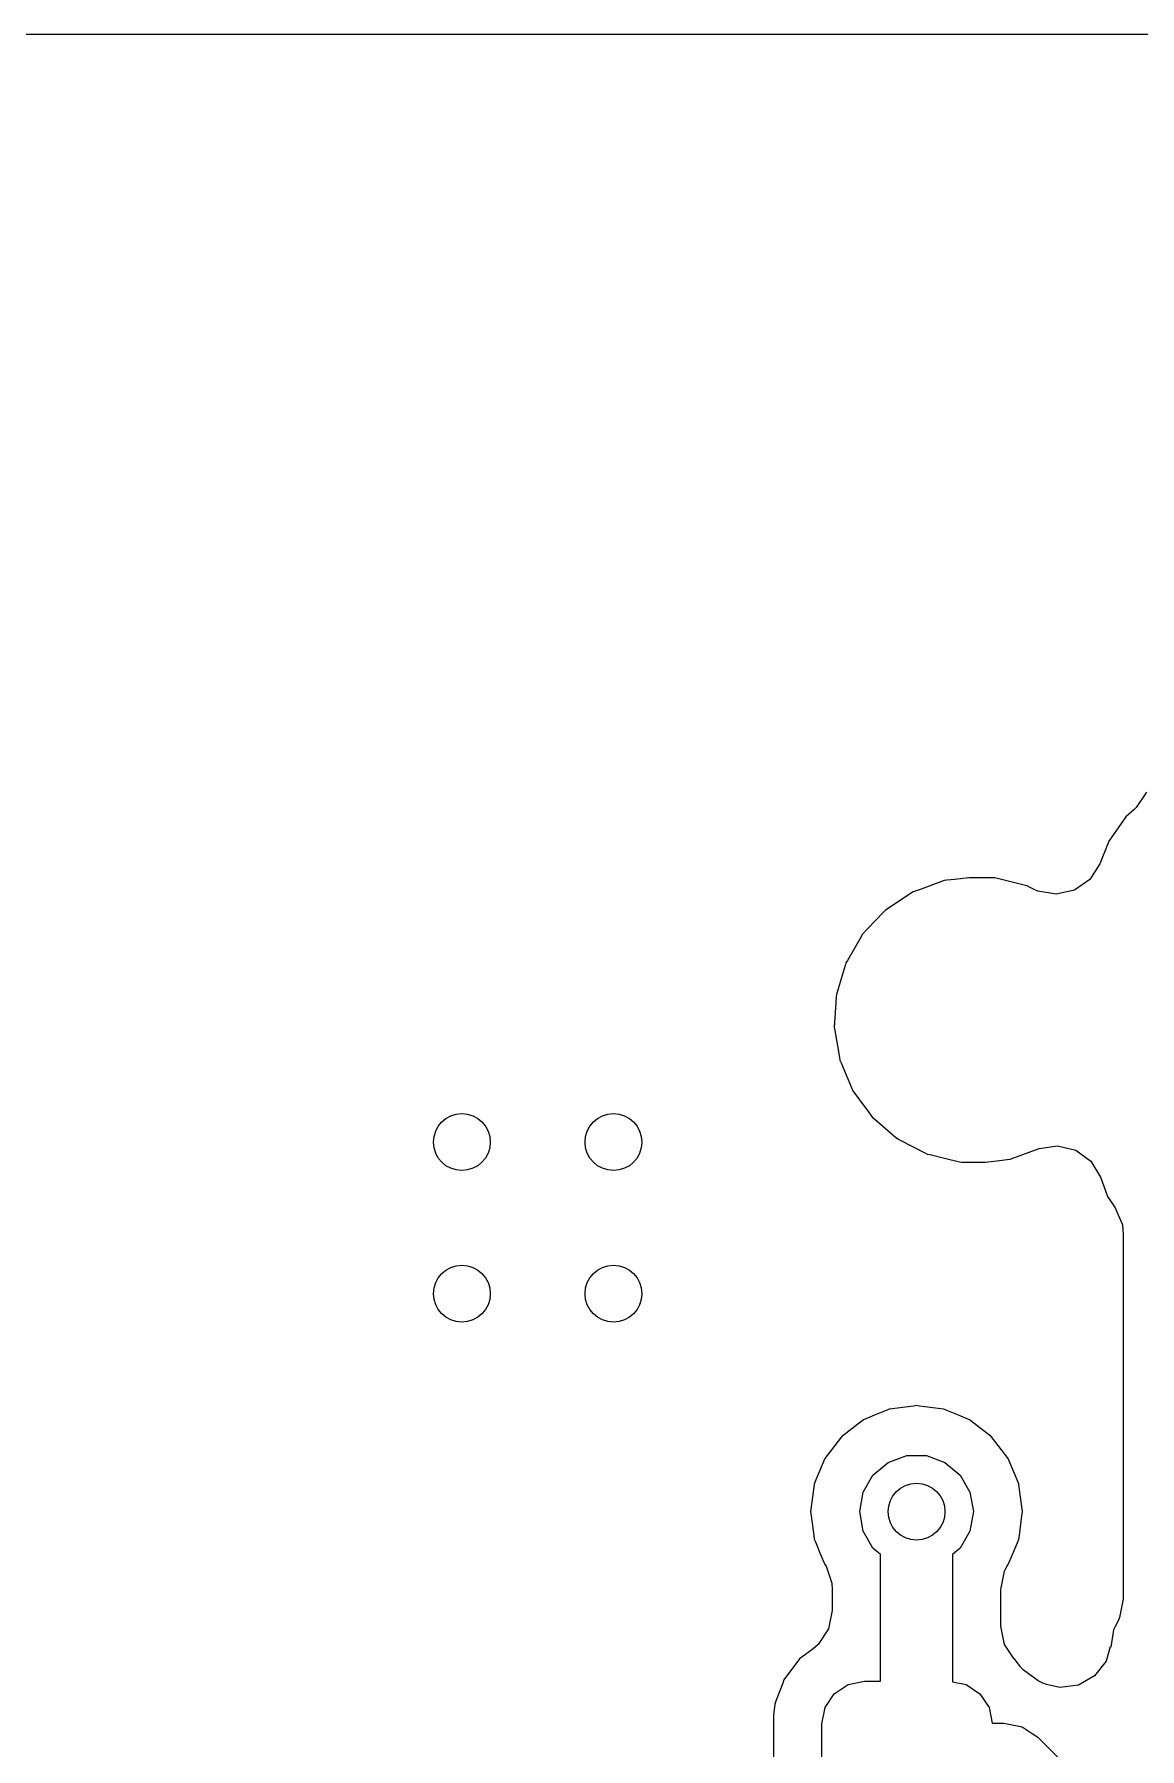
# Model space of a CAD drawing. Extents: x 0.99 to 4.24, y -7.27 to -4.02.
# Drawn here: x 2.9348 to 3.1645, y -4.5 to -4.1439 of the extents above; entities that cross this region are included whole.
import ezdxf

# ---------------------------------------------------------------- set-up
doc = ezdxf.new("R2010")
doc.units = 0
doc.header["$MEASUREMENT"] = 0
doc.layers.add('BLACK', color=7, linetype='CONTINUOUS')

msp = doc.modelspace()

# ---------------------------------------------------------------- linework, layer by layer
at = {"layer": 'BLACK', "linetype": 'CONTINUOUS'}
for p, q in [((2.80617, -4.14388), (3.8563, -4.14388)), ((3.16593, -4.30129), (3.16377, -4.30452)), ((3.16328, -4.30498), (3.16161, -4.30643)), ((3.16377, -4.30452), (3.16328, -4.30498)), ((3.16161, -4.30643), (3.15806, -4.31149)), ((3.15784, -4.31205), (3.15622, -4.3162)), ((3.15806, -4.31149), (3.15784, -4.31205)), ((3.15784, -4.31205), (3.15784, -4.31205)), ((3.15622, -4.3162), (3.15413, -4.31948)), ((3.12333, -4.3199), (3.11904, -4.32145)), ((3.12387, -4.3197), (3.12333, -4.3199)), ((3.12333, -4.3199), (3.12333, -4.3199)), ((3.12444, -4.31963), (3.12387, -4.3197)), ((3.12608, -4.31944), (3.12444, -4.31963)), ((3.12444, -4.31963), (3.12444, -4.31963)), ((3.12898, -4.3191), (3.12608, -4.31944)), ((3.13395, -4.3191), (3.12898, -4.3191)), ((3.13438, -4.31913), (3.13395, -4.3191)), ((3.13579, -4.31948), (3.13438, -4.31913)), ((3.14051, -4.32063), (3.13579, -4.31948)), ((3.15413, -4.31948), (3.15095, -4.3217)), ((3.1174, -4.32205), (3.11164, -4.32582)), ((3.11904, -4.32145), (3.1174, -4.32205)), ((3.14107, -4.32077), (3.14051, -4.32063)), ((3.14051, -4.32063), (3.14051, -4.32063)), ((3.14159, -4.32103), (3.14107, -4.32077)), ((3.14241, -4.32145), (3.14159, -4.32103)), ((3.14159, -4.32103), (3.14159, -4.32103)), ((3.14332, -4.32186), (3.14241, -4.32145)), ((3.14715, -4.32254), (3.14332, -4.32186)), ((3.15095, -4.3217), (3.14715, -4.32254)), ((3.11124, -4.32624), (3.10795, -4.32972)), ((3.11164, -4.32582), (3.11124, -4.32624)), ((3.1069, -4.33082), (3.1064, -4.3317)), ((3.10795, -4.32972), (3.1069, -4.33082)), ((3.1064, -4.3317), (3.10374, -4.33627)), ((3.10328, -4.33733), (3.10181, -4.34219)), ((3.10345, -4.33678), (3.10328, -4.33733)), ((3.10328, -4.33733), (3.10328, -4.33733)), ((3.10374, -4.33627), (3.10345, -4.33678)), ((3.10141, -4.34394), (3.10122, -4.34714)), ((3.10145, -4.34337), (3.10141, -4.34394)), ((3.10141, -4.34394), (3.10141, -4.34394)), ((3.10181, -4.34219), (3.10145, -4.34337)), ((3.10122, -4.34714), (3.10102, -4.35024)), ((3.10102, -4.35024), (3.10112, -4.35081)), ((3.10112, -4.35081), (3.10112, -4.35081)), ((3.10112, -4.35081), (3.10209, -4.35645)), ((3.10209, -4.35645), (3.10209, -4.35645)), ((3.10209, -4.35645), (3.10219, -4.35702)), ((3.10219, -4.35702), (3.10242, -4.35756)), ((3.10242, -4.35756), (3.10242, -4.35756)), ((3.10242, -4.35756), (3.10278, -4.35841)), ((3.10278, -4.35841), (3.10489, -4.36336)), ((3.10489, -4.36336), (3.10629, -4.36527)), ((3.10629, -4.36527), (3.10826, -4.36794)), ((3.10826, -4.36794), (3.10897, -4.36891)), ((3.10897, -4.36891), (3.10941, -4.36928)), ((3.10941, -4.36928), (3.10941, -4.36928)), ((3.10941, -4.36928), (3.11377, -4.37299)), ((3.11377, -4.37299), (3.11377, -4.37299)), ((3.11377, -4.37299), (3.11421, -4.37336)), ((3.11421, -4.37336), (3.11473, -4.37363)), ((3.11473, -4.37363), (3.11983, -4.37623)), ((3.11983, -4.37623), (3.11983, -4.37623)), ((3.11983, -4.37623), (3.12035, -4.3765)), ((3.12035, -4.3765), (3.12091, -4.37663)), ((3.12091, -4.37663), (3.12091, -4.37663)), ((3.12091, -4.37663), (3.1239, -4.37736)), ((3.13809, -4.37736), (3.1436, -4.37537)), ((3.1436, -4.37537), (3.14744, -4.37478)), ((3.14744, -4.37478), (3.15121, -4.37571)), ((3.15121, -4.37571), (3.15435, -4.37801)), ((3.1239, -4.37736), (3.12703, -4.37813)), ((3.12703, -4.37813), (3.12747, -4.37816)), ((3.12747, -4.37816), (3.13243, -4.37816)), ((3.13243, -4.37816), (3.13534, -4.37782)), ((3.13534, -4.37782), (3.13697, -4.37763)), ((3.13697, -4.37763), (3.13755, -4.37756)), ((3.13697, -4.37763), (3.13697, -4.37763)), ((3.13755, -4.37756), (3.13809, -4.37736)), ((3.13809, -4.37736), (3.13809, -4.37736)), ((3.15435, -4.37801), (3.15635, -4.38131)), ((3.15635, -4.38131), (3.15669, -4.38224)), ((3.15669, -4.38224), (3.15781, -4.3853)), ((3.15781, -4.3853), (3.15939, -4.38765)), ((3.15939, -4.38765), (3.16089, -4.39123)), ((3.16089, -4.39123), (3.16108, -4.3932)), ((3.16108, -4.3932), (3.16108, -4.46895)), ((3.11181, -4.42977), (3.10937, -4.43078)), ((3.11241, -4.42952), (3.11181, -4.42977)), ((3.11181, -4.42977), (3.11181, -4.42977)), ((3.11306, -4.42943), (3.11241, -4.42952)), ((3.11746, -4.42885), (3.11306, -4.42943)), ((3.11306, -4.42943), (3.11306, -4.42943)), ((3.11811, -4.42877), (3.11746, -4.42885)), ((3.11876, -4.42885), (3.11811, -4.42877)), ((3.12316, -4.42943), (3.11876, -4.42885)), ((3.12381, -4.42952), (3.12316, -4.42943)), ((3.12316, -4.42943), (3.12316, -4.42943)), ((3.12441, -4.42977), (3.12381, -4.42952)), ((3.12685, -4.43078), (3.12441, -4.42977)), ((3.12441, -4.42977), (3.12441, -4.42977)), ((3.1071, -4.43172), (3.10254, -4.43522)), ((3.10937, -4.43078), (3.1071, -4.43172)), ((3.12912, -4.43172), (3.12685, -4.43078)), ((3.13368, -4.43522), (3.12912, -4.43172)), ((3.10254, -4.43522), (3.09904, -4.43978)), ((3.13718, -4.43978), (3.13368, -4.43522)), ((3.09852, -4.44104), (3.09721, -4.44421)), ((3.09904, -4.43978), (3.09852, -4.44104)), ((3.10906, -4.4432), (3.1122, -4.44056)), ((3.1122, -4.44056), (3.11606, -4.43916)), ((3.11606, -4.43916), (3.12016, -4.43916)), ((3.12016, -4.43916), (3.12402, -4.44056)), ((3.12402, -4.44056), (3.12716, -4.4432)), ((3.1377, -4.44104), (3.13718, -4.43978)), ((3.13901, -4.44421), (3.1377, -4.44104)), ((3.09721, -4.44421), (3.09684, -4.44509)), ((3.10701, -4.44675), (3.10906, -4.4432)), ((3.12716, -4.4432), (3.12921, -4.44675)), ((3.13938, -4.44509), (3.13901, -4.44421)), ((3.09676, -4.44574), (3.09636, -4.44874)), ((3.09684, -4.44509), (3.09676, -4.44574)), ((3.09676, -4.44574), (3.09676, -4.44574)), ((3.1063, -4.45079), (3.10701, -4.44675)), ((3.12921, -4.44675), (3.12992, -4.45079)), ((3.13946, -4.44574), (3.13938, -4.44509)), ((3.13986, -4.44874), (3.13946, -4.44574)), ((3.13946, -4.44574), (3.13946, -4.44574)), ((3.09636, -4.44874), (3.09609, -4.45079)), ((3.09609, -4.45079), (3.09621, -4.45166)), ((3.09621, -4.45166), (3.09674, -4.45573)), ((3.10701, -4.45483), (3.1063, -4.45079)), ((3.12992, -4.45079), (3.12921, -4.45483)), ((3.13948, -4.45573), (3.14001, -4.45166)), ((3.14013, -4.45079), (3.13986, -4.44874)), ((3.14001, -4.45166), (3.14013, -4.45079)), ((3.10906, -4.45838), (3.10701, -4.45483)), ((3.12921, -4.45483), (3.12716, -4.45838)), ((3.09674, -4.45573), (3.09684, -4.45649)), ((3.09684, -4.45649), (3.09709, -4.45709)), ((3.09709, -4.45709), (3.09709, -4.45709)), ((3.09709, -4.45709), (3.09817, -4.45968)), ((3.11061, -4.45968), (3.10906, -4.45838)), ((3.12716, -4.45838), (3.12561, -4.45968)), ((3.13806, -4.45968), (3.13913, -4.45709)), ((3.13913, -4.45709), (3.13938, -4.45649)), ((3.13913, -4.45709), (3.13913, -4.45709)), ((3.13938, -4.45649), (3.13948, -4.45573)), ((3.09817, -4.45968), (3.09904, -4.4618)), ((3.09904, -4.4618), (3.0993, -4.46214)), ((3.0993, -4.46214), (3.10051, -4.46568)), ((3.11061, -4.48603), (3.11061, -4.45968)), ((3.12561, -4.45968), (3.12561, -4.48615)), ((3.13639, -4.46317), (3.13686, -4.46222)), ((3.13686, -4.46222), (3.13718, -4.4618)), ((3.13718, -4.4618), (3.13806, -4.45968)), ((3.10051, -4.46568), (3.10059, -4.46698)), ((3.13563, -4.46698), (3.13639, -4.46317)), ((3.10059, -4.46698), (3.10059, -4.47133)), ((3.13563, -4.47457), (3.13563, -4.46698)), ((3.16108, -4.46895), (3.16032, -4.47277)), ((3.10059, -4.47133), (3.09983, -4.47514)), ((3.16032, -4.47277), (3.16, -4.47348)), ((3.09983, -4.47514), (3.09767, -4.47837)), ((3.13639, -4.47838), (3.13563, -4.47457)), ((3.15905, -4.47533), (3.15848, -4.47892)), ((3.15941, -4.47462), (3.15905, -4.47533)), ((3.16, -4.47348), (3.15941, -4.47462)), ((3.09502, -4.48049), (3.0938, -4.4814)), ((3.0966, -4.4793), (3.09502, -4.48049)), ((3.09767, -4.47837), (3.0966, -4.4793)), ((3.13834, -4.48129), (3.13639, -4.47838)), ((3.15836, -4.4789), (3.15753, -4.48188)), ((3.15848, -4.47892), (3.15836, -4.4789)), ((3.0938, -4.4814), (3.09055, -4.48573)), ((3.13849, -4.4814), (3.13834, -4.48129)), ((3.13963, -4.48293), (3.13849, -4.4814)), ((3.14024, -4.48366), (3.13963, -4.48293)), ((3.14336, -4.48597), (3.14024, -4.48366)), ((3.15753, -4.48188), (3.15513, -4.48493)), ((3.09031, -4.4864), (3.08897, -4.48997)), ((3.09055, -4.48573), (3.09031, -4.4864)), ((3.09031, -4.4864), (3.09031, -4.4864)), ((3.10102, -4.48863), (3.10389, -4.48671)), ((3.10389, -4.48671), (3.10728, -4.48603)), ((3.10728, -4.48603), (3.11061, -4.48603)), ((3.12561, -4.48615), (3.12839, -4.48671)), ((3.12839, -4.48671), (3.13126, -4.48863)), ((3.14364, -4.4861), (3.14336, -4.48597)), ((3.14438, -4.48641), (3.14364, -4.4861)), ((3.14515, -4.4867), (3.14438, -4.48641)), ((3.14788, -4.4873), (3.14515, -4.4867)), ((3.15174, -4.48684), (3.14788, -4.4873)), ((3.15513, -4.48493), (3.15174, -4.48684)), ((3.08866, -4.4908), (3.08841, -4.4931)), ((3.08897, -4.48997), (3.08866, -4.4908)), ((3.0991, -4.4915), (3.10102, -4.48863)), ((3.13126, -4.48863), (3.13318, -4.4915)), ((3.08841, -4.4931), (3.08841, -4.49337)), ((3.08841, -4.49337), (3.08841, -4.50474)), ((3.09843, -4.49489), (3.0991, -4.4915)), ((3.13318, -4.4915), (3.13383, -4.49473)), ((3.13383, -4.49473), (3.13622, -4.49473)), ((3.13622, -4.49473), (3.14005, -4.49549)), ((3.09843, -4.51458), (3.09843, -4.49489)), ((3.14005, -4.49549), (3.14212, -4.49688)), ((3.14212, -4.49688), (3.14329, -4.49766)), ((3.14329, -4.49766), (3.16123, -4.5156))]:
    msp.add_line(p, q, dxfattribs=at)
at = {"layer": 'BLACK'}
for centre in [(3.02362, -4.37402), (3.05512, -4.37402), (3.02362, -4.40551), (3.05512, -4.40551), (3.11811, -4.45079)]:
    msp.add_circle(centre, 0.00591, dxfattribs=at)

doc.saveas('drawing.dxf')
